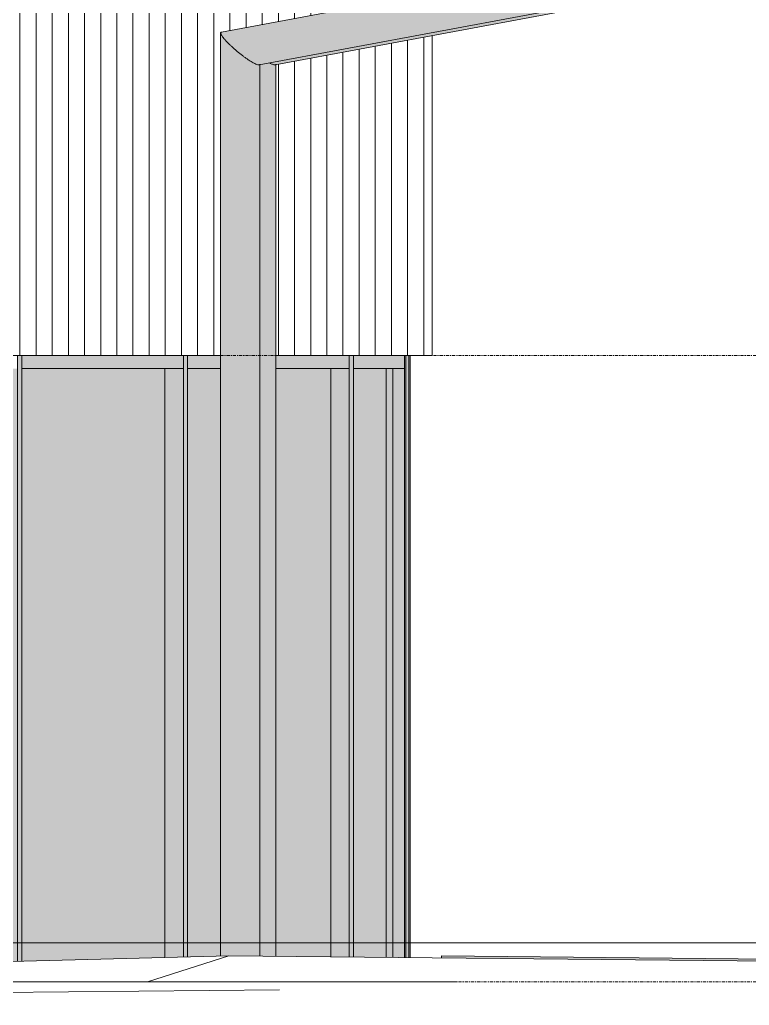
# Model space of a CAD drawing. Header units: millimetres. Extents: x -4612930 to -4329258, y -1064 to 30311.
# Drawn here: x -4504467 to -4501673, y 5111 to 8886 of the extents above; entities that cross this region are included whole.
import ezdxf

# ---------------------------------------------------------------- set-up
doc = ezdxf.new("R2010")
doc.units = ezdxf.units.MM
doc.linetypes.add('AEC_Center', pattern=[24, 12, -4, 4, -4])
for name, color, linetype, lineweight in [('A-DETL', 90, 'Continuous', 18), ('A-FLOR', 192, 'Continuous', 5), ('A-FLOR-LEVL', 51, 'Continuous', 5), ('A-GLAZ-CURT', 52, 'Continuous', 5), ('A-GLAZ-CWMG', 51, 'Continuous', 5), ('A-WALL', 113, 'Continuous', 5), ('A-WALL-PATT', 111, 'Continuous', 5), ('C-TOPO', 7, 'Continuous', 5), ('P-SANR-FIXT', 6, 'Continuous', 5)]:
    doc.layers.add(name, color=color, linetype=linetype, lineweight=lineweight)

# ---------------------------------------------------------------- blocks, each defined once
blk = doc.blocks.new('Downpipe - L Spreader - Default-1309616-SOUTH WEST')
at = {"layer": 'P-SANR-FIXT'}
for points in [[(-4503489.3, 8713.1), (-4501645.5, 9056.9), (-4501654.3, 9059.1), (-4501683.6, 9075.4), (-4501703.5, 9086.8), (-4501705.3, 9058.1), (-4501707.4, 9056.9), (-4503509.6, 8720.8), (-4503498, 8715.2)], [(-4503485.4, 5298.2), (-4503485.4, 8713.8), (-4503489.3, 8713.1), (-4503498, 8715.2), (-4503511.6, 8720.5), (-4503547.3, 8713.1), (-4503545.4, 5298.8), (-4503485.5, 5298.2)]]:
    blk.add_hatch(color=256, dxfattribs=at).paths.add_polyline_path(points)
for p, q in [((-4503488, 8713.2), (-4501644.2, 9057)), ((-4503485.2, 5298.2), (-4503485.2, 8716.5))]:
    blk.add_line(p, q, dxfattribs=at)
blk.add_open_spline([(-4503488, 8713.2), (-4503488.4, 8713.1), (-4503490.8, 8712.9), (-4503497, 8714.5), (-4503505.2, 8718.4), (-4503509.6, 8720.7)], degree=3, knots=[0.4809899, 0.4809899, 0.4809899, 0.4809899, 0.5, 0.5833333, 0.6584469, 0.6584469, 0.6584469, 0.6584469], dxfattribs=at)
blk = doc.blocks.new('Downpipe - L Spreader - Default-V73-SOUTH WEST')
at = {"layer": 'P-SANR-FIXT'}
for points in [[(-4503646.5, 8776), (-4501802.7, 9119.9), (-4501845.7, 9157.7), (-4501885.7, 9159.9), (-4501888.7, 9151.3), (-4501892.4, 9137.6), (-4502051.8, 9145), (-4503696.9, 8836.8), (-4503695.7, 8830.5), (-4503678.7, 8807.5), (-4503664, 8792.3)], [(-4503551.2, 8713.1), (-4501709.6, 9057.5), (-4501721.7, 9061.8), (-4501745.4, 9075.4), (-4501783.5, 9103.6), (-4501802.7, 9119.9), (-4503646.5, 8776), (-4503607.8, 8744.5), (-4503572.9, 8721.5), (-4503559.9, 8715.2)], [(-4503696.9, 5299.2), (-4503646.5, 5300), (-4503646.5, 8776), (-4503678.7, 8807.5), (-4503695.7, 8830.5), (-4503696.9, 8830.5), (-4503696.9, 5300)], [(-4503547.3, 5298.8), (-4503547.3, 8713.8), (-4503551.2, 8713.1), (-4503565.7, 8718), (-4503589.2, 8731.5), (-4503627.3, 8759.7), (-4503646.5, 8776), (-4503645.9, 5299.8), (-4503547.4, 5298.8)]]:
    blk.add_hatch(color=256, dxfattribs=at).paths.add_polyline_path(points)
for p, q in [((-4502048.4, 9145.8), (-4503694.3, 8838.8)), ((-4503549.8, 8713.2), (-4501706.1, 9057)), ((-4503697.1, 8835.5), (-4503697.1, 5299.2)), ((-4503547.1, 5298.8), (-4503547.1, 8716.5))]:
    blk.add_line(p, q, dxfattribs=at)
for points, knots in [([(-4503646.5, 8776), (-4503649.6, 8778.8), (-4503655.6, 8784.3), (-4503664.1, 8792.3), (-4503671.9, 8800.2), (-4503677.7, 8806.3), (-4503681.8, 8811), (-4503685.6, 8815.5), (-4503689.7, 8820.6), (-4503693.4, 8826.1), (-4503695.9, 8830.7), (-4503697.1, 8834.3), (-4503697.1, 8837.9), (-4503695.1, 8838.9), (-4503693, 8838.9)], [0, 0, 0, 0, 0.0416667, 0.0833333, 0.125, 0.1666667, 0.1875, 0.2083333, 0.25, 0.2916667, 0.3333333, 0.375, 0.4166667, 0.5, 0.5, 0.5, 0.5]), ([(-4503549.8, 8713.2), (-4503550.2, 8713.1), (-4503552.6, 8712.9), (-4503559.2, 8714.5), (-4503570.1, 8719.8), (-4503580.6, 8726), (-4503589.1, 8731.4), (-4503596.7, 8736.6), (-4503603, 8741.1), (-4503609.3, 8745.7), (-4503617.5, 8751.9), (-4503627.3, 8759.7), (-4503637.1, 8767.7), (-4503643.4, 8773.2), (-4503646.5, 8776)], [0.4809899, 0.4809899, 0.4809899, 0.4809899, 0.5, 0.5833333, 0.6666667, 0.7083333, 0.75, 0.7916667, 0.8125, 0.8333333, 0.875, 0.9166667, 0.9583333, 1, 1, 1, 1])]:
    blk.add_open_spline(points, degree=3, knots=knots, dxfattribs=at)
blk = doc.blocks.new('System Panel - Glazed-V94-SOUTH WEST')
at = {"layer": 'A-GLAZ-CURT'}
blk.add_hatch(color=256, dxfattribs=at).paths.add_polyline_path([(-4504458.4, 5279.1), (-4503910.3, 5293.6), (-4503910.3, 7550), (-4504458.4, 7550), (-4504458.4, 5300)])
blk.add_line((-4503910.3, 5293.6), (-4503910.3, 7550), dxfattribs=at)
blk = doc.blocks.new('System Panel - Glazed-V95-SOUTH WEST')
at = {"layer": 'A-GLAZ-CURT'}
h = blk.add_hatch(color=256, dxfattribs=at)
h.paths.add_polyline_path([(-4503823.6, 5295.8), (-4503696.9, 5300.3), (-4503696.9, 7550), (-4503823.6, 7550), (-4503823.6, 5300)])
h.paths.add_polyline_path([(-4503275.4, 5296.2), (-4503275.4, 7550), (-4503485.4, 7550), (-4503485.4, 5298.2), (-4503383.3, 5297.2)])
blk.add_line((-4503275.4, 5296.2), (-4503275.4, 7550), dxfattribs=at)
blk = doc.blocks.new('Rectangular Mullion - 50x100mm-1962855-SOUTH WEST')
at = {"layer": 'A-GLAZ-CWMG'}
blk.add_hatch(color=256, dxfattribs=at).paths.add_polyline_path([(-4502993.3, 7550), (-4502993.3, 7600), (-4503188.7, 7600), (-4503188.7, 7550), (-4503024.4, 7550)])
for p, q in [((-4503188.7, 7550), (-4503188.7, 7600)), ((-4502993.3, 7600), (-4502993.3, 7550)), ((-4503188.7, 7550), (-4502993.3, 7550))]:
    blk.add_line(p, q, dxfattribs=at)
blk = doc.blocks.new('Rectangular Mullion - 50x100mm-V64-SOUTH WEST')
at = {"layer": 'A-GLAZ-CWMG'}
blk.add_hatch(color=256, dxfattribs=at).paths.add_polyline_path([(-4510304.2, 7550), (-4510209.7, 7550), (-4510209.7, 7600), (-4510828.2, 7600), (-4510828.2, 7550)])
for p, q in [((-4510828.2, 7550), (-4510828.2, 7600)), ((-4510209.7, 7600), (-4510209.7, 7550)), ((-4510828.2, 7550), (-4510209.7, 7550))]:
    blk.add_line(p, q, dxfattribs=at)
blk = doc.blocks.new('Rectangular Mullion - 50x100mm-V97-SOUTH WEST')
at = {"layer": 'A-GLAZ-CWMG'}
h = blk.add_hatch(color=256, dxfattribs=at)
h.paths.add_polyline_path([(-4502977, 5293.3), (-4502977, 7600), (-4502985, 7600), (-4502985, 5293.3)])
h.paths.add_polyline_path([(-4502990.9, 5293.4), (-4502990.9, 7600), (-4502993.3, 7600), (-4502993.3, 5293.4)])
h = blk.add_hatch(color=256, dxfattribs=at)
h.paths.add_polyline_path([(-4502993.3, 5293.4), (-4502993.3, 7550), (-4503036.8, 7550), (-4503036.8, 5293.8), (-4503015.7, 5293.6)])
h.paths.add_polyline_path([(-4503037.4, 5293.8), (-4503037.4, 7550), (-4503063.7, 7550), (-4503063.7, 5294.1)])
for p, q in [((-4502993.3, 7600), (-4502993.3, 5293.4)), ((-4502977, 5293.3), (-4502977, 7600))]:
    blk.add_line(p, q, dxfattribs=at)
blk = doc.blocks.new('Rectangular Mullion - 50x100mm-V99-SOUTH WEST')
at = {"layer": 'A-GLAZ-CWMG'}
for points in [[(-4504474.7, 5278.7), (-4504458.4, 5279.1), (-4504458.4, 7600), (-4504474.7, 7600), (-4504474.7, 5300)], [(-4504545.2, 5276.8), (-4504474.7, 5278.7), (-4504474.7, 7550), (-4504545.2, 7550), (-4504545.2, 5300)]]:
    blk.add_hatch(color=256, dxfattribs=at).paths.add_polyline_path(points)
for p, q in [((-4504474.7, 7600), (-4504474.7, 5278.7)), ((-4504458.4, 5279.1), (-4504458.4, 7600))]:
    blk.add_line(p, q, dxfattribs=at)
blk = doc.blocks.new('Rectangular Mullion - 50x100mm-V100-SOUTH WEST')
at = {"layer": 'A-GLAZ-CWMG'}
for points in [[(-4503839.8, 5295.4), (-4503823.6, 5295.8), (-4503823.6, 7600), (-4503839.8, 7600), (-4503839.8, 5300)], [(-4503910.3, 5293.6), (-4503839.8, 5295.4), (-4503839.8, 7550), (-4503910.3, 7550), (-4503910.3, 5300)]]:
    blk.add_hatch(color=256, dxfattribs=at).paths.add_polyline_path(points)
for p, q in [((-4503839.8, 7600), (-4503839.8, 5295.4)), ((-4503823.6, 5295.8), (-4503823.6, 7600))]:
    blk.add_line(p, q, dxfattribs=at)
blk = doc.blocks.new('Rectangular Mullion - 50x100mm-V167-SOUTH WEST')
at = {"layer": 'A-GLAZ-CWMG'}
blk.add_hatch(color=256, dxfattribs=at).paths.add_polyline_path([(-4502988.1, 5293.4), (-4502988.1, 7600), (-4502990.9, 7600), (-4502990.9, 5293.4)])
h = blk.add_hatch(color=256, dxfattribs=at)
h.paths.add_polyline_path([(-4502970.8, 5293.2), (-4502970.8, 7600), (-4502977, 7600), (-4502977, 5293.3)])
h.paths.add_polyline_path([(-4502985, 5293.3), (-4502985, 7600), (-4502988.1, 7600), (-4502988.1, 5293.4)])
for p, q in [((-4502988.1, 5293.4), (-4502988.1, 7600)), ((-4502970.8, 7600), (-4502970.8, 5293.2)), ((-4503037.4, 7550), (-4503037.4, 5293.8))]:
    blk.add_line(p, q, dxfattribs=at)
blk = doc.blocks.new('System Panel - Glazed-1962857-SOUTH WEST')
at = {"layer": 'A-GLAZ-CURT'}
blk.add_hatch(color=256, dxfattribs=at).paths.add_polyline_path([(-4503063.7, 5294.1), (-4503065.2, 7550), (-4503188.7, 7550), (-4503188.7, 5295.3), (-4503153.1, 5295)])
blk.add_line((-4503063.7, 5294.1), (-4503063.7, 7550), dxfattribs=at)
blk = doc.blocks.new('Rectangular Mullion - 50x100mm-V170-SOUTH WEST')
at = {"layer": 'A-GLAZ-CWMG'}
h = blk.add_hatch(color=256, dxfattribs=at)
h.paths.add_polyline_path([(-4503823.6, 7550), (-4503696.9, 7550), (-4503696.9, 7600), (-4503823.6, 7600)])
h.paths.add_polyline_path([(-4503259.1, 7550), (-4503205, 7550), (-4503205, 7600), (-4503485.4, 7600), (-4503485.4, 7550), (-4503275.4, 7550)])
for p, q in [((-4503823.6, 7550), (-4503823.6, 7600)), ((-4503205, 7600), (-4503205, 7550)), ((-4503823.6, 7550), (-4503696.9, 7550)), ((-4503485.4, 7550), (-4503205, 7550))]:
    blk.add_line(p, q, dxfattribs=at)
blk = doc.blocks.new('Rectangular Mullion - 50x100mm-V171-SOUTH WEST')
at = {"layer": 'A-GLAZ-CWMG'}
for points in [[(-4503188.7, 5295.3), (-4503188.7, 7600), (-4503205, 7600), (-4503205, 5295.5)], [(-4503205, 5295.5), (-4503205, 7550), (-4503275.4, 7550), (-4503275.4, 5296.2), (-4503259.1, 5296)]]:
    blk.add_hatch(color=256, dxfattribs=at).paths.add_polyline_path(points)
for p, q in [((-4503205, 7600), (-4503205, 5295.5)), ((-4503188.7, 5295.3), (-4503188.7, 7600))]:
    blk.add_line(p, q, dxfattribs=at)

msp = doc.modelspace()

# ---------------------------------------------------------------- hatches: boundary and pattern name
at = {"layer": 'A-FLOR'}
msp.add_hatch(color=256, dxfattribs=at).paths.add_polyline_path([(-4498559.7, 5250), (-4497745.8, 5250), (-4502851.6, 5300), (-4502851.6, 5292), (-4498830.8, 5252.7)])
at = {"layer": 'A-WALL-PATT'}
h = msp.add_hatch(dxfattribs=at)
h.set_pattern_fill('FP_14', color=256, style=0, pattern_type=2)
h.set_pattern_definition([(90, (-4502919.34, 7600), (-61.859, 4e-15), [])])
h.paths.add_polyline_path([(-4520183.8, 7600), (-4519643.8, 7600), (-4519642.6, 9617.5), (-4519636.4, 9619.6), (-4517800, 9962.8), (-4517802.1, 9971.4), (-4521083.6, 10143.4), (-4521083.6, 9989.1), (-4521087.5, 9986.9), (-4522927.3, 9643.1), (-4522927.3, 7600), (-4520644.1, 7600)])
h.paths.add_polyline_path([(-4524844.3, 7600), (-4523138.8, 7600), (-4523137.6, 9767.5), (-4523131.4, 9769.6), (-4521295.1, 10112.8), (-4521295.1, 10154.5), (-4524294.5, 10311.6), (-4524294.5, 10159.1), (-4524298.4, 10156.9), (-4526138.2, 9813.1), (-4526138.2, 7600), (-4526106.7, 7600), (-4526106.7, 8400), (-4525716, 8400), (-4525716, 7600), (-4524901.8, 7600)])
h.paths.add_polyline_path([(-4529817.5, 7600), (-4529468.7, 7600), (-4529467.5, 10117.5), (-4529461.3, 10119.6), (-4527625, 10462.8), (-4527625, 10486.2), (-4530278.6, 10625.3), (-4530278.6, 10539.1), (-4530282.5, 10536.9), (-4532122.3, 10193.1), (-4532122.3, 9288.6), (-4530858.5, 9288.6), (-4530858.5, 8800), (-4529817.5, 8800), (-4529817.5, 7700)])
h.paths.add_polyline_path([(-4526349.7, 7600), (-4526348.5, 9937.5), (-4526342.3, 9939.6), (-4524506, 10282.8), (-4524506, 10322.7), (-4527413.5, 10475.1), (-4527413.5, 10339.1), (-4527417.4, 10336.9), (-4529257.3, 9993.1), (-4529257.3, 7600), (-4526397.7, 7600)])
h.paths.add_polyline_path([(-4512358.9, 7600), (-4509173.3, 7600), (-4509172.1, 9077.5), (-4509165.9, 9079.6), (-4507334, 9422.8), (-4510699.4, 9599.2), (-4510699.4, 9549.1), (-4510703.3, 9546.9), (-4512543.1, 9203.1), (-4512543.1, 7600)])
h.paths.add_polyline_path([(-4512754.6, 7600), (-4512753.4, 9327.5), (-4512747.2, 9329.6), (-4511169.6, 9623.8), (-4512404.5, 9688.5), (-4512404.5, 9639.1), (-4512408.4, 9636.9), (-4514248.2, 9293.1), (-4514248.2, 7600), (-4512819.2, 7600)])
h.paths.add_polyline_path([(-4514459.7, 7600), (-4514458.5, 9417.5), (-4514455.8, 9418.9), (-4512877.4, 9713.3), (-4514151.8, 9780.1), (-4514151.8, 9739.1), (-4514155.7, 9736.9), (-4515995.6, 9393.1), (-4515995.6, 7600), (-4514660.4, 7600)])
h.paths.add_polyline_path([(-4516207.1, 7600), (-4516205.9, 9517.5), (-4516199.6, 9519.6), (-4514660.4, 9806.7), (-4517588.5, 9960.2), (-4517588.5, 9839.1), (-4517592.4, 9836.9), (-4519432.3, 9493.1), (-4519432.3, 7600), (-4516271.4, 7600)])
h.paths.add_polyline_path([(-4508961.8, 7600), (-4506907.1, 7600), (-4506905.9, 8917.5), (-4506899.7, 8919.6), (-4505063.3, 9262.8), (-4505063.3, 9303.8), (-4507118, 9411.5), (-4507118, 9299.1), (-4507121.9, 9296.9), (-4508961.8, 8953.1), (-4508961.8, 7706.2)])
h.paths.add_polyline_path([(-4506695.6, 7600), (-4503696.9, 7600), (-4503695.7, 8837.5), (-4503689.5, 8839.6), (-4502887.3, 8989.2), (-4502887.3, 9189.7), (-4504851.8, 9292.7), (-4504851.8, 9139.1), (-4504855.7, 9136.9), (-4506695.6, 8793.1), (-4506695.6, 7706.2)])
h.paths.add_polyline_path([(-4503485.4, 7600), (-4502887.3, 7600), (-4502887.3, 8825.3), (-4503485.4, 8713.1), (-4503485.4, 7621)])
h.paths.add_polyline_path([(-4532333.8, 9288.6), (-4532332.6, 10317.5), (-4532326.4, 10319.6), (-4530597.7, 10642), (-4533294.9, 10783.3), (-4533294.9, 9288.6), (-4532381.5, 9288.6)])
h.paths.add_polyline_path([(-4511043.9, 9647.2), (-4511037.7, 9648.4), (-4512404.5, 9721.4), (-4512404.5, 9718.6), (-4511179.4, 9654.4)])
h.paths.add_polyline_path([(-4512751.7, 9736.8), (-4512738.6, 9739.2), (-4514151.8, 9814.6), (-4514151.8, 9810.1), (-4512819.2, 9740.3)])
h.paths.add_polyline_path([(-4514534.3, 9830.2), (-4514513.9, 9834), (-4517588.5, 9998.1), (-4517588.5, 9990.2), (-4514556.1, 9831.3)])
h.paths.add_polyline_path([(-4517800, 10001.3), (-4517800, 10009.4), (-4521083.6, 10184.6), (-4521083.6, 10173.4), (-4517882.4, 10005.6)])
h.paths.add_polyline_path([(-4521295.1, 10184.5), (-4521295.1, 10195.9), (-4524294.5, 10356), (-4524294.5, 10341.7), (-4521334.6, 10186.6)])
h.paths.add_polyline_path([(-4524506, 10352.8), (-4524506, 10367.3), (-4527413.5, 10522.5), (-4527413.5, 10505.1), (-4524556.6, 10355.4)])
h.paths.add_polyline_path([(-4527625, 10516.2), (-4527625, 10533.8), (-4530278.6, 10675.5), (-4530278.6, 10655.3), (-4527778.6, 10524.3)])
h.paths.add_polyline_path([(-4530490, 10666.4), (-4530490, 10686.8), (-4533294.9, 10837.2), (-4533294.9, 10813.4), (-4530491.1, 10666.4)])

# ---------------------------------------------------------------- linework, layer by layer
at = {"layer": 'A-DETL', "lineweight": 5}
for p, q in [((-4508549.1, 5350), (-4503443.4, 5350)), ((-4507735.2, 5350), (-4502629.4, 5350)), ((-4506921.3, 5350), (-4501815.5, 5350)), ((-4506107.3, 5350), (-4501001.5, 5350)), ((-4505293.4, 5350), (-4500187.6, 5350)), ((-4504479.5, 5350), (-4499373.7, 5350)), ((-4502070.2, 5350), (-4496964.4, 5350)), ((-4504318.4, 5200), (-4509424.1, 5200)), ((-4503504.4, 5200), (-4508610.2, 5200)), ((-4502790, 5200), (-4507796.3, 5200)), ((-4502790, 5200), (-4506982.3, 5200)), ((-4502790, 5200), (-4506168.4, 5200))]:
    msp.add_line(p, q, dxfattribs=at)
at = {"layer": 'A-FLOR'}
for p, q in [((-4509363.1, 5150), (-4503665.5, 5300)), ((-4503977, 5200), (-4503665.5, 5300)), ((-4503665.5, 5300), (-4498559.7, 5250)), ((-4502851.6, 5300), (-4502851.6, 5292)), ((-4497745.8, 5250), (-4502851.6, 5300)), ((-4503472.3, 5170), (-4509897.9, 5110.6))]:
    msp.add_line(p, q, dxfattribs=at)
at = {"layer": 'A-FLOR-LEVL', "linetype": 'AEC_Center'}
for p, q in [((-4612130.4, 7600), (-4477321.8, 7600)), ((-4612130.4, 5200), (-4477321.8, 5200))]:
    msp.add_line(p, q, dxfattribs=at)
at = {"layer": 'A-WALL'}
for p, q in [((-4502887.3, 7600), (-4502887.3, 8825.3)), ((-4506695.6, 7600), (-4503696.9, 7600)), ((-4503485.4, 7600), (-4502887.3, 7600))]:
    msp.add_line(p, q, dxfattribs=at)
at = {"layer": 'C-TOPO'}
msp.add_line((-4502790, 5200), (-4505342.3, 5200), dxfattribs=at)

# ---------------------------------------------------------------- block references
at = {"layer": 'A-GLAZ-CURT'}
for name in ['System Panel - Glazed-V94-SOUTH WEST', 'System Panel - Glazed-V95-SOUTH WEST', 'System Panel - Glazed-1962857-SOUTH WEST']:
    msp.add_blockref(name, (0, 0), dxfattribs=at)
at = {"layer": 'A-GLAZ-CWMG'}
for name, p in [('Rectangular Mullion - 50x100mm-V99-SOUTH WEST', (0, 0)), ('Rectangular Mullion - 50x100mm-V64-SOUTH WEST', (6369.8, 0)), ('Rectangular Mullion - 50x100mm-V100-SOUTH WEST', (0, 0)), ('Rectangular Mullion - 50x100mm-V170-SOUTH WEST', (0, 0)), ('Rectangular Mullion - 50x100mm-V171-SOUTH WEST', (0, 0)), ('Rectangular Mullion - 50x100mm-1962855-SOUTH WEST', (0, 0)), ('Rectangular Mullion - 50x100mm-V97-SOUTH WEST', (0, 0)), ('Rectangular Mullion - 50x100mm-V167-SOUTH WEST', (0, 0))]:
    msp.add_blockref(name, p, dxfattribs=at)
at = {"layer": 'P-SANR-FIXT'}
for name in ['Downpipe - L Spreader - Default-V73-SOUTH WEST', 'Downpipe - L Spreader - Default-1309616-SOUTH WEST']:
    msp.add_blockref(name, (0, 0), dxfattribs=at)

doc.saveas('drawing.dxf')
